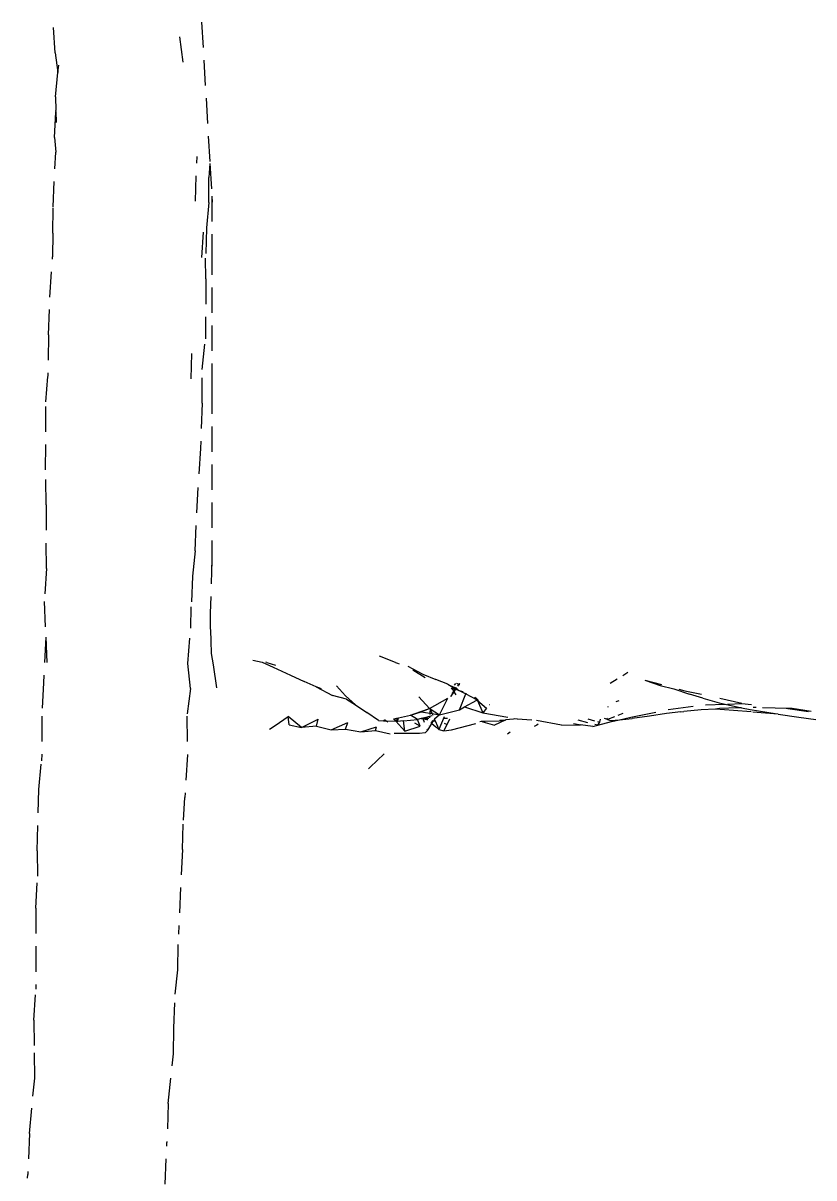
# Model space of a CAD drawing. Header units: millimetres. Extents: x 0 to 460473, y -68369 to 85219.
# Drawn here: x 229313.3 to 229508.1, y -30432 to -30147.4 of the extents above; entities that cross this region are included whole.
import ezdxf

# ---------------------------------------------------------------- set-up
doc = ezdxf.new("R2010")
doc.units = ezdxf.units.MM
doc.header["$LTSCALE"] = 50
doc.linetypes.add('HIDDEN2', pattern=[0.1875, 0.125, -0.0625])
doc.layers.add('hid', color=8, linetype='HIDDEN2')

msp = doc.modelspace()

# ---------------------------------------------------------------- linework, layer by layer
at = {"layer": 'hid'}
for p, q in [((229355.00072735, -30109.77209509), (229359.29199412, -30182.02881596)), ((229321.19130135, -30154.74070382), (229320.51273787, -30145.66727561)), ((229352.6821796, -30157.05391711), (229351.66300124, -30149.21771491)), ((229321.19130135, -30154.74070382), (229321.84961236, -30159.64994417)), ((229321.84961236, -30159.64994417), (229322.04750449, -30157.77461673)), ((229321.21996366, -30165.61681851), (229321.84961236, -30159.64994417)), ((229321.21996366, -30165.61681851), (229321.31605836, -30169.01538113)), ((229321.01066215, -30175.63968035), (229321.29595211, -30169.22312891)), ((229321.29595211, -30169.22312891), (229321.31605836, -30169.01538113)), ((229321.29595211, -30169.22312891), (229321.39826988, -30171.92294017)), ((229321.01066215, -30175.63968035), (229321.2902863, -30179.24505331)), ((229320.63005336, -30192.69667546), (229321.2902863, -30179.24505331)), ((229355.71371864, -30191.31770936), (229356.12165661, -30180.33903934)), ((229359.29199412, -30182.02881596), (229359.00555142, -30185.53355121)), ((229359.29199412, -30182.02881596), (229359.77242368, -30190.11833048)), ((229359.0405461, -30191.66306022), (229359.00555142, -30185.53355121)), ((229320.54506628, -30199.19665857), (229320.63005336, -30192.69667546)), ((229359.0405461, -30191.66306022), (229358.43230525, -30198.00480439)), ((229359.77242368, -30190.11833048), (229359.73167464, -30203.23304683)), ((229359.77242368, -30190.11833048), (229359.85682228, -30191.53944136)), ((229357.33447219, -30205.18217764), (229357.72374633, -30198.17354259)), ((229358.43230525, -30198.00480439), (229358.22633657, -30205.41109914)), ((229320.54506628, -30199.19665857), (229320.51240458, -30205.08562189)), ((229359.73167464, -30203.23304683), (229359.76266993, -30237.45368711)), ((229319.86850249, -30215.0074283), (229320.51240458, -30205.08562189)), ((229358.32798778, -30210.43574789), (229358.22633657, -30205.41109914)), ((229358.32798778, -30210.43574789), (229358.19934068, -30225.27064833)), ((229319.52122197, -30224.29327916), (229319.86850249, -30215.0074283)), ((229319.52122197, -30224.29327916), (229319.3245852, -30234.4406323)), ((229357.38313146, -30232.80874637), (229358.19934068, -30225.27064833)), ((229354.76086352, -30228.90001962), (229354.50056977, -30236.91395939)), ((229318.88198583, -30240.80656228), (229319.3245852, -30234.4406323)), ((229357.41079392, -30241.10504141), (229357.38313146, -30232.80874637)), ((229359.76266993, -30237.45368711), (229359.72891424, -30279.42134412)), ((229318.78666699, -30257.56601569), (229318.88198583, -30240.80656228)), ((229357.41079392, -30241.10504141), (229356.99785671, -30252.31075806)), ((229356.99785671, -30252.31075806), (229356.47027026, -30260.52680871)), ((229318.94664267, -30266.19828724), (229318.78666699, -30257.56601569)), ((229355.62173262, -30277.52605785), (229356.47027026, -30260.52680871)), ((229318.94664267, -30266.19828724), (229318.89331744, -30273.60926916)), ((229319.0132992, -30281.83469415), (229318.89331744, -30273.60926916)), ((229355.62173262, -30277.52605785), (229355.02715637, -30283.82767983)), ((229359.72891424, -30279.42134412), (229359.3952258, -30292.90281773)), ((229359.72891424, -30279.42134412), (229359.7258422, -30283.24074775)), ((229319.0132992, -30281.83469415), (229318.43338738, -30289.99881093)), ((229355.02715637, -30283.82767983), (229354.69320714, -30291.30653201)), ((229318.43338738, -30289.99881093), (229318.84973107, -30298.80577286)), ((229354.56789287, -30296.52073001), (229354.69320714, -30291.30653201)), ((229359.3952258, -30292.90281773), (229359.37806174, -30296.09539645)), ((229353.87066555, -30305.2525571), (229354.56789287, -30296.52073001)), ((229359.37806174, -30296.09539645), (229359.51837374, -30299.16070422)), ((229318.84973107, -30298.80577286), (229318.29574164, -30310.06984534)), ((229318.84973107, -30298.80577286), (229319.17360816, -30305.65677884)), ((229359.51837374, -30299.16070422), (229359.50354266, -30299.70228851)), ((229359.50354266, -30299.70228851), (229359.57753141, -30302.80578896)), ((229359.57753141, -30302.80578896), (229360.08012166, -30305.63533539)), ((229405.02728712, -30305.04022042), (229401.12071447, -30303.44790446)), ((229354.48557205, -30311.43981207), (229353.87066555, -30305.2525571)), ((229360.08012166, -30305.63533539), (229360.92836859, -30311.2487708)), ((229369.85530194, -30304.40427265), (229372.16678379, -30304.91217757)), ((229372.16678379, -30304.91217757), (229374.85470841, -30306.17609329)), ((229373.28594695, -30305.00332056), (229373.09146806, -30304.9693613)), ((229373.28594695, -30305.00332056), (229375.45902109, -30305.65137837)), ((229374.85470841, -30306.17609329), (229379.14272305, -30308.12769931)), ((229405.02728712, -30305.04022042), (229405.51590842, -30305.17795431)), ((229405.51590842, -30305.17795431), (229405.97330993, -30305.3576449)), ((229408.06215898, -30305.89569829), (229411.80725617, -30307.873377)), ((229379.14272305, -30308.12769931), (229382.50287878, -30309.66904134)), ((229409.32896635, -30306.86282512), (229412.37666959, -30308.74802509)), ((229411.80725617, -30307.873377), (229414.93511389, -30309.16996326)), ((229417.935491, -30310.399805), (229414.93511389, -30309.16996326)), ((229459.64572923, -30309.10375667), (229457.9521742, -30310.18666736)), ((229461.04395644, -30308.20945485), (229462.28279547, -30307.36506528)), ((229466.49760678, -30309.36397956), (229470.56689169, -30310.43832659)), ((229466.49760678, -30309.36397956), (229470.24786985, -30310.66896667)), ((229318.29574164, -30310.06984534), (229317.87713863, -30318.24371143)), ((229354.48557205, -30311.43981207), (229353.62037028, -30318.27839651)), ((229385.50332138, -30310.97679867), (229382.50287878, -30309.66904134)), ((229385.50332138, -30310.97679867), (229389.51547913, -30313.1299438)), ((229386.78689403, -30311.53624998), (229385.50332138, -30310.97679867)), ((229392.70599399, -30313.21030998), (229390.45233668, -30310.80199257)), ((229417.935491, -30310.399805), (229418.35887971, -30310.626528)), ((229418.35887971, -30310.626528), (229419.24165113, -30310.98180944)), ((229418.35887971, -30310.626528), (229419.15858803, -30311.07465447)), ((229419.41875142, -30312.21993324), (229418.6943756, -30313.32636494)), ((229418.89534504, -30311.3688983), (229418.78495794, -30311.56014513)), ((229419.15858803, -30311.07465447), (229418.89534504, -30311.3688983)), ((229418.89534504, -30311.3688983), (229419.39214454, -30312.17667166)), ((229418.89534504, -30311.3688983), (229419.80589613, -30311.62859769)), ((229418.96400793, -30311.09685597), (229419.15858803, -30311.07465447)), ((229419.00749466, -30312.68407112), (229419.39214454, -30312.17667166)), ((229419.15858803, -30311.07465447), (229419.20579784, -30311.06926785)), ((229419.20579784, -30311.06926785), (229419.24165113, -30310.98180944)), ((229419.20579784, -30311.06926785), (229419.88312717, -30311.44275657)), ((229419.24165113, -30310.98180944), (229419.28475288, -30310.9336318)), ((229419.24165113, -30310.98180944), (229419.98690185, -30311.29564346)), ((229419.39214454, -30312.17667166), (229419.80589613, -30311.62859769)), ((229419.39214454, -30312.17667166), (229419.41875142, -30312.21993324)), ((229419.80589613, -30311.62859769), (229419.41875142, -30312.21993324)), ((229419.41875142, -30312.21993324), (229419.87311542, -30312.9587084)), ((229419.54547677, -30310.64220373), (229419.93089235, -30310.21139963)), ((229419.91603012, -30311.46037598), (229419.80589613, -30311.62859769)), ((229419.80589613, -30311.62859769), (229420.71365391, -30311.8875004)), ((229419.88312717, -30311.44275657), (229419.91603012, -30311.46037598)), ((229419.91603012, -30311.46037598), (229419.98690185, -30311.29564346)), ((229420.01454793, -30311.30989714), (229419.91603012, -30311.46037598)), ((229419.91603012, -30311.46037598), (229420.0394837, -30311.32275344)), ((229419.91603012, -30311.46037598), (229420.71365391, -30311.8875004)), ((229419.98690185, -30311.29564346), (229420.01454793, -30311.30989714)), ((229420.01454793, -30311.30989714), (229420.0394837, -30311.32275344)), ((229420.0394837, -30311.32275344), (229420.24747278, -30311.42998777)), ((229420.61252274, -30310.45808281), (229420.17743653, -30310.20766698)), ((229420.50126752, -30310.56646816), (229420.3242482, -30310.83685238)), ((229420.39452096, -30310.85441659), (229420.66512659, -30310.48835919)), ((229420.61252274, -30310.45808281), (229420.50126752, -30310.56646816)), ((229420.88049523, -30310.19702274), (229420.61252274, -30310.45808281)), ((229420.84640956, -30310.1975388), (229420.61252274, -30310.45808281)), ((229420.66512659, -30310.48835919), (229420.61252274, -30310.45808281)), ((229420.66512659, -30310.48835919), (229420.88049523, -30310.19702274)), ((229420.9166298, -30310.633113), (229420.66512659, -30310.48835919)), ((229420.71365391, -30311.8875004), (229421.68145378, -30312.16352779)), ((229420.71365391, -30311.8875004), (229422.33169294, -30312.75395399)), ((229470.24786985, -30310.66896667), (229473.6221901, -30311.54014743)), ((229473.6221901, -30311.54014743), (229477.48110332, -30312.85644796)), ((229474.88960277, -30311.57958162), (229476.33844374, -30311.9620955)), ((229476.33844374, -30311.9620955), (229480.43468584, -30312.8571813)), ((229392.97695279, -30314.03563608), (229389.51547913, -30313.1299438)), ((229395.15712128, -30315.48031546), (229392.70599399, -30313.21030998)), ((229392.97695279, -30314.03563608), (229395.15712128, -30315.48031546)), ((229413.4141785, -30316.34807017), (229410.76874742, -30313.46677379)), ((229413.4141785, -30316.34807017), (229417.91099472, -30313.82151173)), ((229415.85881071, -30317.89381183), (229417.91099472, -30313.82151173)), ((229418.6943756, -30313.32636494), (229418.59638247, -30313.52012618)), ((229420.78072503, -30316.64491189), (229422.33169294, -30312.75395399)), ((229422.01408781, -30315.97448643), (229425.07947781, -30314.30821635)), ((229422.33169294, -30312.75395399), (229422.4217325, -30312.52806913)), ((229422.33169294, -30312.75395399), (229424.79811415, -30314.07471293)), ((229424.50146963, -30313.5784131), (229425.06494691, -30314.18734316)), ((229424.79811415, -30314.07471293), (229425.07947781, -30314.30821635)), ((229425.00979281, -30313.89136133), (229424.89036115, -30313.77481767)), ((229425.00979281, -30313.89136133), (229424.94042585, -30313.96413306)), ((229425.04597166, -30313.85340671), (229425.00979281, -30313.89136133)), ((229425.50228366, -30314.3719432), (229425.00979281, -30313.89136133)), ((229425.07947781, -30314.30821635), (229425.21149422, -30314.41777663)), ((229425.21149422, -30314.41777663), (229426.596674, -30317.39869369)), ((229425.21149422, -30314.41777663), (229427.47776042, -30316.29000256)), ((229460.06842263, -30314.45032429), (229459.34413978, -30314.6736875)), ((229480.77426924, -30313.82011406), (229477.48110332, -30312.85644796)), ((229480.77426924, -30313.82011406), (229484.8188209, -30314.95559149)), ((229484.8188209, -30314.95559149), (229486.28207936, -30315.28035211)), ((229490.39447308, -30315.16228255), (229485.00208526, -30313.85808016)), ((229395.15712128, -30315.48031546), (229397.99069042, -30317.32381084)), ((229400.8550882, -30319.33549502), (229397.99069042, -30317.32381084)), ((229408.74222223, -30318.00021662), (229408.76777374, -30317.99118082)), ((229408.76777374, -30317.99118082), (229411.25681572, -30317.11097955)), ((229408.76777374, -30317.99118082), (229411.33016205, -30317.19011211)), ((229410.43996408, -30319.08586021), (229408.76777374, -30317.99118082)), ((229411.25681572, -30317.11097955), (229413.4141785, -30316.34807017)), ((229411.25681572, -30317.11097955), (229411.33016205, -30317.19011211)), ((229411.33016205, -30317.19011211), (229413.4141785, -30316.34807017)), ((229411.33016205, -30317.19011211), (229413.49529369, -30317.52654857)), ((229413.4141785, -30316.34807017), (229413.57648806, -30316.45189484)), ((229413.49529369, -30317.52654857), (229413.47498442, -30317.79535329)), ((229413.57648806, -30316.45189484), (229413.49529369, -30317.52654857)), ((229413.49529369, -30317.52654857), (229414.08530117, -30317.61822893)), ((229413.57648806, -30316.45189484), (229415.85881071, -30317.89381183)), ((229414.08530117, -30317.61822893), (229413.57648806, -30316.45189484)), ((229414.27683116, -30318.05726627), (229414.08530117, -30317.61822893)), ((229414.08530117, -30317.61822893), (229415.85881071, -30317.89381183)), ((229415.85881071, -30317.89381183), (229414.6839274, -30319.01155804)), ((229415.85881071, -30317.89381183), (229420.78072503, -30316.64491189)), ((229420.78072503, -30316.64491189), (229422.01408781, -30315.97448643)), ((229422.01408781, -30315.97448643), (229426.596674, -30317.39869369)), ((229427.47776042, -30316.29000256), (229426.596674, -30317.39869369)), ((229426.596674, -30317.39869369), (229434.34999505, -30318.8048675)), ((229428.16307314, -30315.42765794), (229428.12296081, -30315.4781322)), ((229457.40875596, -30315.91967871), (229457.30307925, -30316.00904515)), ((229461.01927313, -30317.61081195), (229459.791213, -30318.09299062)), ((229463.06012947, -30318.51031257), (229472.23040173, -30316.62888951)), ((229471.85945813, -30317.61643893), (229467.61610337, -30318.21356991)), ((229475.39242092, -30317.21054296), (229471.85945813, -30317.61643893)), ((229472.23040173, -30316.62888951), (229481.44316753, -30315.41928048)), ((229475.39242092, -30317.21054296), (229476.08598213, -30317.11730306)), ((229480.40265908, -30316.70062534), (229476.08598213, -30317.11730306)), ((229483.91312529, -30316.48835353), (229480.40265908, -30316.70062534)), ((229481.44316753, -30315.41928048), (229486.28207936, -30315.28035211)), ((229484.86664696, -30316.38286403), (229483.91312529, -30316.48835353)), ((229488.34445147, -30316.86131148), (229483.91312529, -30316.48835353)), ((229489.39062573, -30316.17711741), (229484.86664696, -30316.38286403)), ((229486.28207936, -30315.28035211), (229490.27881909, -30316.16740226)), ((229486.85685193, -30315.26385), (229490.39447308, -30315.16228255)), ((229492.67212675, -30317.19470881), (229488.34445147, -30316.86131148)), ((229490.27881909, -30316.16740226), (229489.39062573, -30316.17711741)), ((229490.27881909, -30316.16740226), (229492.40116795, -30316.63844366)), ((229490.39447308, -30315.16228255), (229492.79928443, -30315.3669455)), ((229492.40116795, -30316.63844366), (229499.32495434, -30317.72454816)), ((229499.32495434, -30317.72454816), (229492.67212675, -30317.19470881)), ((229493.90743891, -30316.12771204), (229493.20687586, -30316.13537487)), ((229501.70934414, -30316.35822291), (229493.90743891, -30316.12771204)), ((229499.32495434, -30317.72454816), (229504.40700904, -30318.52174816)), ((229501.28233202, -30316.29360188), (229501.70934414, -30316.35822291)), ((229501.70934414, -30316.35822291), (229506.77551462, -30317.12490182)), ((229502.79642061, -30316.39034109), (229501.70934414, -30316.35822291)), ((229507.46208555, -30317.05776465), (229502.79642061, -30316.39034109)), ((229317.87713863, -30318.24371143), (229317.82947921, -30329.22238146)), ((229353.62037028, -30318.27839651), (229353.77901282, -30327.755484)), ((229374.01966872, -30321.41591165), (229375.36496415, -30320.5783954)), ((229375.36496415, -30320.5783954), (229378.58280819, -30318.36461686)), ((229381.8944713, -30321.07623845), (229378.58280819, -30318.36461686)), ((229378.8199388, -30320.39036685), (229378.58280819, -30318.36461686)), ((229378.8199388, -30320.39036685), (229381.8944713, -30321.07623845)), ((229381.8944713, -30321.07623845), (229385.99451452, -30318.99485757)), ((229385.56424661, -30320.68193658), (229381.8944713, -30321.07623845)), ((229385.56424661, -30320.68193658), (229385.99451452, -30318.99485757)), ((229385.56424661, -30320.68193658), (229389.17836373, -30321.64316895)), ((229389.17836373, -30321.64316895), (229393.30256994, -30319.82347103)), ((229392.73115683, -30321.4834454), (229393.30256994, -30319.82347103)), ((229400.8550882, -30319.33549502), (229402.03678929, -30319.36564575)), ((229402.16410445, -30319.19647591), (229402.03678929, -30319.36564575)), ((229402.03678929, -30319.36564575), (229402.64819455, -30319.41276119)), ((229402.64819455, -30319.41276119), (229402.28435531, -30319.18370512)), ((229403.10863136, -30319.70263055), (229402.64819455, -30319.41276119)), ((229402.64819455, -30319.41276119), (229405.10745067, -30319.51873221)), ((229404.56500685, -30318.93960059), (229405.30062047, -30318.77417373)), ((229404.56500685, -30318.93960059), (229404.68267285, -30319.04406563)), ((229405.10745067, -30319.51873221), (229404.68267285, -30319.04406563)), ((229405.49521596, -30319.53544128), (229404.68267285, -30319.04406563)), ((229407.312273, -30321.98250367), (229405.10745067, -30319.51873221)), ((229405.10745067, -30319.51873221), (229405.49521596, -30319.53544128)), ((229405.30062047, -30318.77417373), (229405.80282209, -30318.66123721)), ((229405.30062047, -30318.77417373), (229405.49521596, -30319.53544128)), ((229405.49521596, -30319.53544128), (229405.80282209, -30318.66123721)), ((229407.0239835, -30319.42206938), (229405.49521596, -30319.53544128)), ((229405.80282209, -30318.66123721), (229408.74222223, -30318.00021662)), ((229407.00510571, -30319.39816071), (229407.0239835, -30319.42206938)), ((229407.0239835, -30319.42206938), (229410.43996408, -30319.08586021)), ((229407.312273, -30321.98250367), (229407.0239835, -30319.42206938)), ((229407.312273, -30321.98250367), (229411.12785948, -30320.69080965)), ((229409.7199069, -30319.91621395), (229411.002031, -30320.65190895)), ((229411.39157406, -30318.83884931), (229410.43996408, -30319.08586021)), ((229411.12785948, -30320.69080965), (229410.43996408, -30319.08586021)), ((229411.58954907, -30318.78746063), (229411.39157406, -30318.83884931)), ((229411.39157406, -30318.83884931), (229411.84486574, -30318.91061493)), ((229411.7782684, -30318.73847446), (229411.58954907, -30318.78746063)), ((229411.58954907, -30318.78746063), (229411.80599757, -30318.81014869)), ((229412.49579569, -30318.55222477), (229411.7782684, -30318.73847446)), ((229411.80599757, -30318.81014869), (229411.7782684, -30318.73847446)), ((229411.80599757, -30318.81014869), (229412.13803921, -30318.84495318)), ((229411.84486574, -30318.91061493), (229411.80599757, -30318.81014869)), ((229412.17792254, -30319.77149853), (229411.84486574, -30318.91061493)), ((229411.84486574, -30318.91061493), (229412.76624849, -30319.05648921)), ((229412.77770479, -30318.8522094), (229412.13803921, -30318.84495318)), ((229412.13803921, -30318.84495318), (229412.58197171, -30318.90505033)), ((229413.43624351, -30318.30811125), (229412.49579569, -30318.55222477)), ((229412.77770479, -30318.8522094), (229412.49579569, -30318.55222477)), ((229412.58197171, -30318.90505033), (229412.6521884, -30318.9627545)), ((229412.76624849, -30319.05648921), (229412.6521884, -30318.9627545)), ((229412.6521884, -30318.9627545), (229412.94453519, -30319.02973668)), ((229412.88404891, -30319.15329774), (229412.76624849, -30319.05648921)), ((229412.76624849, -30319.05648921), (229412.95965156, -30319.08710899)), ((229413.22220108, -30318.85725166), (229412.77770479, -30318.8522094)), ((229412.94453519, -30319.02973668), (229412.77770479, -30318.8522094)), ((229412.98093776, -30319.06847331), (229412.94453519, -30319.02973668)), ((229412.94453519, -30319.02973668), (229413.0084555, -30319.04438203)), ((229413.1816672, -30320.43280203), (229413.17529839, -30320.46977325)), ((229413.23802305, -30321.30820186), (229414.02619602, -30320.0379229)), ((229413.43624351, -30318.30811125), (229413.40697591, -30318.69548465)), ((229414.02358583, -30318.15565388), (229413.43624351, -30318.30811125)), ((229413.79160351, -30319.89912722), (229413.76907654, -30319.88061453)), ((229413.80368112, -30319.84808488), (229413.8260859, -30319.86719946)), ((229413.88410704, -30319.77248141), (229414.33093207, -30319.34738645)), ((229414.02619602, -30320.0379229), (229413.95532364, -30320.03367262)), ((229413.980153, -30319.99864142), (229414.02619602, -30320.0379229)), ((229414.02619602, -30320.0379229), (229414.42626662, -30319.3692294)), ((229414.02619602, -30320.0379229), (229414.97289418, -30320.86991333)), ((229414.33093207, -30319.34738645), (229414.42626662, -30319.3692294)), ((229414.42626662, -30319.3692294), (229414.54533983, -30319.20123161)), ((229414.42626662, -30319.3692294), (229414.88094943, -30319.47340584)), ((229414.6839274, -30319.01155804), (229414.54533983, -30319.20123161)), ((229414.88094943, -30319.47340584), (229414.6839274, -30319.01155804)), ((229415.42767933, -30320.75501886), (229414.88094943, -30319.47340584)), ((229415.74865685, -30321.50743605), (229415.42767933, -30320.75501886)), ((229417.05862433, -30318.4132619), (229415.74865685, -30321.50743605)), ((229416.94580815, -30321.85740888), (229417.74588106, -30320.28159291)), ((229417.0066184, -30320.00094262), (229417.74588106, -30320.28159291)), ((229417.04686723, -30318.77219263), (229417.87998845, -30318.70494418)), ((229417.74588106, -30320.28159291), (229418.44458025, -30318.90544164)), ((229418.81419072, -30321.64424382), (229426.5923151, -30319.62774025)), ((229425.78813028, -30319.52409485), (229426.18449204, -30319.51140834)), ((229426.18449204, -30319.51140834), (229427.16248695, -30319.48010528)), ((229426.18449204, -30319.51140834), (229426.5923151, -30319.62774025)), ((229426.5923151, -30319.62774025), (229427.16248695, -30319.48010528)), ((229426.5923151, -30319.62774025), (229429.39391533, -30320.42689934)), ((229427.16248695, -30319.48010528), (229430.61156351, -30319.36970935)), ((229432.07503182, -30319.20267949), (229429.39391533, -30320.42689934)), ((229430.61156351, -30319.36970935), (229432.07503182, -30319.20267949)), ((229430.72829195, -30319.21087303), (229432.18332451, -30319.15323215)), ((229432.18332451, -30319.15323215), (229432.07503182, -30319.20267949)), ((229435.03905694, -30318.86438676), (229432.18332451, -30319.15323215)), ((229434.34999505, -30318.8048675), (229435.03905694, -30318.86438676)), ((229435.03905694, -30318.86438676), (229438.65267413, -30319.14071178)), ((229445.93406694, -30320.46366133), (229438.65267413, -30319.14071178)), ((229439.84749245, -30320.44509459), (229439.17358836, -30320.80826357)), ((229440.1522401, -30320.2537674), (229439.84749245, -30320.44509459)), ((229445.93406694, -30320.46366133), (229450.64485064, -30320.39520626)), ((229448.93127786, -30320.01528887), (229450.8216603, -30320.34254218)), ((229452.4609866, -30319.85425658), (229450.03794292, -30319.23512892)), ((229453.65305988, -30320.83269955), (229450.64485064, -30320.39520626)), ((229452.44119937, -30318.88285867), (229454.08483467, -30319.37058128)), ((229453.65305988, -30320.83269955), (229458.29635384, -30319.53904731)), ((229454.78172159, -30320.44724268), (229454.14392544, -30320.28427524)), ((229454.77770454, -30319.57617939), (229455.33113805, -30319.74040197)), ((229455.33113805, -30319.74040197), (229454.78172159, -30320.44724268)), ((229455.4937701, -30318.97949887), (229455.33113805, -30319.74040197)), ((229457.2748425, -30319.08100429), (229456.57844933, -30318.80175864)), ((229457.01034851, -30318.73098577), (229457.2748425, -30319.08100429)), ((229458.9942965, -30318.40588747), (229457.2748425, -30319.08100429)), ((229457.2748425, -30319.08100429), (229458.03139412, -30319.33746479)), ((229458.03139412, -30319.33746479), (229460.21212134, -30319.12533836)), ((229458.29635384, -30319.53904731), (229460.21212134, -30319.12533836)), ((229460.21212134, -30319.12533836), (229463.06012947, -30318.51031257)), ((229460.21212134, -30319.12533836), (229463.39424533, -30318.81580281)), ((229467.61610337, -30318.21356991), (229463.39424533, -30318.81580281)), ((229504.40700904, -30318.52174816), (229508.66269527, -30319.09569918)), ((229389.17836373, -30321.64316895), (229392.73115683, -30321.4834454)), ((229392.73115683, -30321.4834454), (229396.48008678, -30322.11364813)), ((229396.48008678, -30322.11364813), (229400.38849248, -30320.84071239)), ((229396.48008678, -30322.11364813), (229400.11353429, -30321.76762806)), ((229400.11353429, -30321.76762806), (229400.38849248, -30320.84071239)), ((229400.11353429, -30321.76762806), (229403.73081759, -30322.56243667)), ((229410.98154839, -30322.50099882), (229403.73081759, -30322.56243667)), ((229412.30318076, -30322.3646451), (229410.98154839, -30322.50099882)), ((229412.95124889, -30321.77038872), (229412.30318076, -30322.3646451)), ((229412.78996969, -30321.67784518), (229412.95124889, -30321.77038872)), ((229412.95124889, -30321.77038872), (229412.87114003, -30321.56332372)), ((229412.95124889, -30321.77038872), (229413.23802305, -30321.30820186)), ((229413.01138212, -30321.36545921), (229412.95124889, -30321.77038872)), ((229414.97289418, -30320.86991333), (229415.74865685, -30321.50743605)), ((229415.74865685, -30321.50743605), (229416.94580815, -30321.85740888)), ((229416.94580815, -30321.85740888), (229418.81419072, -30321.64424382)), ((229433.26199382, -30322.17529072), (229432.62780372, -30322.67516435)), ((229317.11558776, -30336.30113661), (229317.82947921, -30329.22238146)), ((229353.77901282, -30327.755484), (229353.0991162, -30338.26749915)), ((229402.27970491, -30327.49778308), (229398.79190192, -30330.78572669)), ((229398.79190192, -30330.78572669), (229398.37719929, -30331.24578511)), ((229398.80316069, -30330.85867349), (229398.79190192, -30330.78572669)), ((229316.72631362, -30351.40808054), (229317.11558776, -30336.30113661)), ((229352.7744989, -30343.86735768), (229353.0991162, -30338.26749915)), ((229352.5055398, -30351.11935072), (229352.7744989, -30343.86735768)), ((229316.72631362, -30351.40808054), (229316.78130526, -30358.6955086)), ((229352.5055398, -30351.11935072), (229351.55768392, -30371.9303959)), ((229316.43302488, -30365.591839), (229316.78130526, -30358.6955086)), ((229316.43302488, -30365.591839), (229316.36836805, -30385.5185085)), ((229351.37237877, -30380.78802669), (229351.55768392, -30371.9303959)), ((229350.77280327, -30386.79098205), (229351.37237877, -30380.78802669)), ((229315.92443555, -30393.14510036), (229316.36836805, -30385.5185085)), ((229350.42352305, -30395.15702221), (229350.77280327, -30386.79098205)), ((229315.92443555, -30393.14510036), (229316.000424, -30400.0251194)), ((229350.33253688, -30401.47758036), (229350.42352305, -30395.15702221)), ((229316.15240089, -30407.49609713), (229316.000424, -30400.0251194)), ((229349.03006827, -30413.71016273), (229350.33253688, -30401.47758036)), ((229315.66247538, -30411.90035175), (229316.15240089, -30407.49609713)), ((229314.84593288, -30421.06358618), (229315.66247538, -30411.90035175)), ((229349.03006827, -30413.71016273), (229348.68778698, -30423.34830146)), ((229314.84593288, -30421.06358618), (229314.38333655, -30431.21393911)), ((229348.26751755, -30433.5886481), (229348.68778698, -30423.34830146)), ((229313.25417492, -30450.84287942), (229314.38333655, -30431.21393911))]:
    msp.add_line(p, q, dxfattribs=at)

doc.saveas('drawing.dxf')
